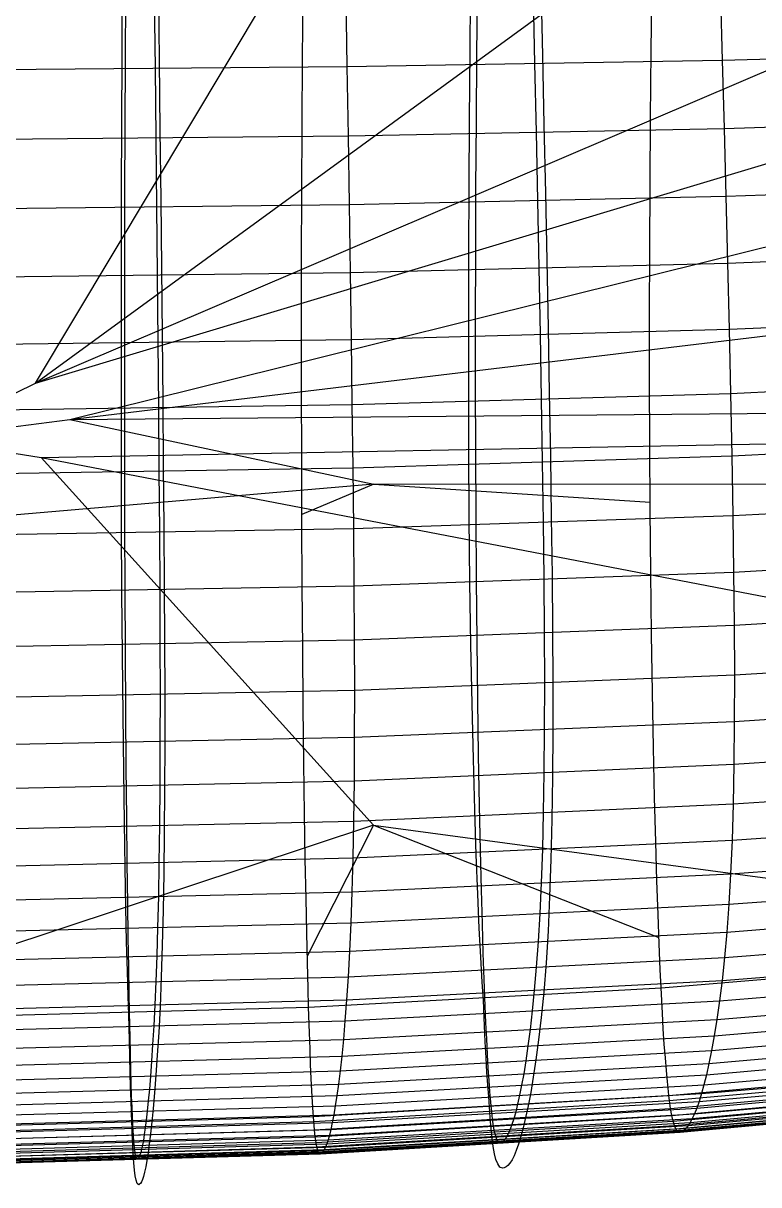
# Model space of a CAD drawing. Extents: x -454 to 454, y -3 to 309.
# Drawn here: x 33.5 to 130.6, y -2.5 to 150.8 of the extents above; entities that cross this region are included whole.
import ezdxf

# ---------------------------------------------------------------- set-up
doc = ezdxf.new("R2010")
doc.units = 0

msp = doc.modelspace()

# ---------------------------------------------------------------- linework, layer by layer
at = {"layer": 'default', "color": 8, "linetype": 'CONTINUOUS'}
for p, q in [((35.078, 103.296, 683.088), (296.895, 181.922, 287.322)), ((35.078, 103.296, 683.088), (79.584, 177.602, 182.527)), ((35.078, 103.296, 683.088), (208.66, 177.49, 223.334)), ((39.634, 98.515, 684.372), (334.782, 171.681, 358.105)), ((39.634, 98.515, 684.372), (298.202, 129.591, 295.527)), ((20, 95.989, 727), (35.078, 103.296, 683.088)), ((39.634, 98.515, 684.372), (207.004, 99.972, 230.235)), ((20, 95.989, 727), (39.634, 98.515, 684.372)), ((39.634, 98.515, 684.372), (79.789, 89.963, 190.074)), ((79.789, 89.963, 190.074), (23.539, 85.172, 22.218)), ((79.789, 89.963, 190.074), (70.271, 85.983, 25.553)), ((79.789, 89.963, 190.074), (160.961, 90.042, 41.745)), ((79.789, 89.963, 190.074), (116.268, 87.609, 32.134))]:
    msp.add_line(p, q, dxfattribs=at)
at = {"layer": 'default', "color": 30, "linetype": 'CONTINUOUS'}
msp.add_line((35.078, 103.296, 683.088), (137.331, 177.861, 444.583), dxfattribs=at)
at = {"layer": 'default', "color": 4, "linetype": 'CONTINUOUS'}
for p, q in [((46.516, 146.496, 29.437), (46.56, 155.583, 28.849)), ((51.307, 155.202, -34.279), (51.416, 145.93, -35.698)), ((92.474, 147.068, 34.343), (92.559, 156.059, 33.773)), ((101.826, 155.732, -28.17), (102.038, 146.559, -29.57)), ((46.482, 137.498, 29.928), (46.516, 146.496, 29.437)), ((51.416, 145.93, -35.698), (51.52, 136.71, -37.057)), ((92.406, 138.164, 34.818), (92.474, 147.068, 34.343)), ((102.038, 146.559, -29.57), (102.24, 137.437, -30.91)), ((92.357, 129.331, 35.189), (92.406, 138.164, 34.818)), ((46.459, 128.571, 30.312), (46.482, 137.498, 29.928)), ((51.52, 136.71, -37.057), (51.62, 127.568, -38.347)), ((102.24, 137.437, -30.91), (102.434, 128.392, -32.183)), ((92.322, 120.531, 35.439), (92.357, 129.331, 35.189)), ((46.442, 119.678, 30.574), (46.459, 128.571, 30.312)), ((51.62, 127.568, -38.347), (51.71, 118.522, -39.558)), ((102.434, 128.392, -32.183), (102.612, 119.443, -33.379)), ((46.437, 110.791, 30.706), (46.442, 119.678, 30.574)), ((92.308, 111.738, 35.561), (92.322, 120.531, 35.439)), ((51.71, 118.522, -39.558), (51.802, 109.612, -40.691)), ((102.612, 119.443, -33.379), (102.785, 110.628, -34.497)), ((46.435, 101.906, 30.693), (46.437, 110.791, 30.706)), ((92.308, 102.947, 35.541), (92.308, 111.738, 35.561)), ((102.785, 110.628, -34.497), (102.944, 101.998, -35.515)), ((51.802, 109.612, -40.691), (51.886, 100.889, -41.721)), ((92.331, 94.184, 35.39), (92.308, 102.947, 35.541)), ((46.445, 93.05, 30.547), (46.435, 101.906, 30.693)), ((102.944, 101.998, -35.515), (103.085, 93.622, -36.409)), ((51.886, 100.889, -41.721), (51.961, 92.422, -42.627)), ((92.371, 85.515, 35.111), (92.331, 94.184, 35.39)), ((103.085, 93.622, -36.409), (103.202, 85.584, -37.156)), ((46.465, 84.288, 30.27), (46.445, 93.05, 30.547)), ((51.961, 92.422, -42.627), (52.023, 84.297, -43.382)), ((92.444, 77.023, 34.636), (92.371, 85.515, 35.111)), ((103.202, 85.584, -37.156), (103.304, 77.928, -37.74)), ((46.503, 75.705, 29.792), (46.465, 84.288, 30.27)), ((52.023, 84.297, -43.382), (52.082, 76.56, -43.972)), ((92.586, 68.824, 33.67), (92.444, 77.023, 34.636)), ((103.304, 77.928, -37.74), (103.374, 70.676, -38.129)), ((46.574, 67.417, 28.815), (46.503, 75.705, 29.792)), ((52.082, 76.56, -43.972), (52.123, 69.229, -44.363)), ((103.374, 70.676, -38.129), (103.413, 63.827, -38.297)), ((52.123, 69.229, -44.363), (52.15, 62.307, -44.53)), ((92.748, 60.998, 32.586), (92.586, 68.824, 33.67)), ((46.656, 59.508, 27.717), (46.574, 67.417, 28.815)), ((103.413, 63.827, -38.297), (103.407, 57.386, -38.219)), ((52.15, 62.307, -44.53), (52.15, 55.797, -44.445)), ((92.925, 53.656, 31.392), (92.748, 60.998, 32.586)), ((46.745, 52.086, 26.507), (46.656, 59.508, 27.717)), ((103.407, 57.386, -38.219), (103.368, 51.348, -37.886)), ((52.15, 55.797, -44.445), (52.135, 49.694, -44.101)), ((93.113, 46.965, 30.11), (92.925, 53.656, 31.392)), ((46.839, 45.323, 25.206), (46.745, 52.086, 26.507)), ((103.368, 51.348, -37.886), (103.28, 45.7, -37.282)), ((52.135, 49.694, -44.101), (52.091, 43.985, -43.482)), ((93.305, 41.026, 28.768), (93.113, 46.965, 30.11)), ((46.932, 39.319, 23.845), (46.839, 45.323, 25.206)), ((103.28, 45.7, -37.282), (103.156, 40.439, -36.414)), ((52.091, 43.985, -43.482), (52.029, 38.668, -42.592)), ((93.5, 35.852, 27.429), (93.305, 41.026, 28.768)), ((103.156, 40.439, -36.414), (102.989, 35.535, -35.275)), ((47.029, 34.089, 22.485), (46.932, 39.319, 23.845)), ((52.029, 38.668, -42.592), (51.945, 33.712, -41.427)), ((93.695, 31.383, 26.097), (93.5, 35.852, 27.429)), ((102.989, 35.535, -35.275), (102.777, 30.98, -33.865)), ((47.127, 29.571, 21.132), (47.029, 34.089, 22.485)), ((51.945, 33.712, -41.427), (51.836, 29.11, -39.986)), ((93.888, 27.535, 24.788), (93.695, 31.383, 26.097)), ((102.777, 30.98, -33.865), (102.522, 26.773, -32.201)), ((47.224, 25.681, 19.802), (47.127, 29.571, 21.132)), ((51.836, 29.11, -39.986), (51.702, 24.858, -38.286)), ((94.085, 24.223, 23.453), (93.888, 27.535, 24.788)), ((102.522, 26.773, -32.201), (102.229, 22.935, -30.329)), ((47.322, 22.333, 18.444), (47.224, 25.681, 19.802)), ((51.702, 24.858, -38.286), (51.544, 20.981, -36.373)), ((94.257, 21.87, 22.29), (94.085, 24.223, 23.453)), ((47.41, 19.953, 17.262), (47.322, 22.333, 18.444)), ((94.397, 18.485, 21.367), (94.257, 21.87, 22.29)), ((102.229, 22.935, -30.329), (101.89, 19.572, -28.162)), ((47.482, 16.532, 16.321), (47.41, 19.953, 17.262)), ((51.544, 20.981, -36.373), (51.363, 17.583, -34.161)), ((94.495, 16.348, 20.707), (94.397, 18.485, 21.367)), ((101.89, 19.572, -28.162), (101.534, 16.617, -25.874)), ((51.363, 17.583, -34.161), (51.174, 14.599, -31.825)), ((47.532, 14.372, 15.651), (47.482, 16.532, 16.321)), ((94.604, 14.252, 19.985), (94.495, 16.348, 20.707)), ((101.534, 16.617, -25.874), (101.183, 13.998, -23.585)), ((47.588, 12.252, 14.917), (47.532, 14.372, 15.651)), ((51.174, 14.599, -31.825), (50.989, 11.953, -29.489)), ((94.714, 12.369, 19.251), (94.604, 14.252, 19.985)), ((101.183, 13.998, -23.585), (100.831, 11.684, -21.297)), ((94.826, 10.668, 18.501), (94.714, 12.369, 19.251)), ((47.644, 10.349, 14.171), (47.588, 12.252, 14.917)), ((50.989, 11.953, -29.489), (50.804, 9.617, -27.154)), ((100.831, 11.684, -21.297), (100.485, 9.666, -19.023)), ((47.702, 8.63, 13.408), (47.644, 10.349, 14.171)), ((50.804, 9.617, -27.154), (50.623, 7.579, -24.835)), ((94.941, 9.129, 17.729), (94.826, 10.668, 18.501)), ((100.485, 9.666, -19.023), (100.144, 7.906, -16.798)), ((47.761, 7.073, 12.624), (47.702, 8.63, 13.408)), ((95.056, 7.742, 16.947), (94.941, 9.129, 17.729)), ((95.109, 7.158, 16.579), (95.056, 7.742, 16.947)), ((100.144, 7.906, -16.798), (99.819, 6.354, -14.639)), ((47.818, 5.671, 11.828), (47.761, 7.073, 12.624)), ((50.623, 7.579, -24.835), (50.444, 5.802, -22.564)), ((95.152, 6.301, 16.324), (95.109, 7.158, 16.579)), ((95.251, 4.933, 15.717), (95.152, 6.301, 16.324)), ((99.819, 6.354, -14.639), (99.496, 5.019, -12.518)), ((47.844, 5.08, 11.454), (47.818, 5.671, 11.828)), ((47.868, 4.204, 11.208), (47.844, 5.08, 11.454)), ((50.444, 5.802, -22.564), (50.277, 4.236, -20.363)), ((95.377, 3.663, 14.91), (95.251, 4.933, 15.717)), ((99.496, 5.019, -12.518), (99.187, 3.853, -10.467)), ((47.922, 2.822, 10.587), (47.868, 4.204, 11.208)), ((50.277, 4.236, -20.363), (50.108, 2.888, -18.199)), ((95.531, 2.529, 13.897), (95.377, 3.663, 14.91)), ((99.187, 3.853, -10.467), (98.883, 2.864, -8.448)), ((47.99, 1.538, 9.763), (47.922, 2.822, 10.587)), ((48.07, 0.391, 8.73), (47.99, 1.538, 9.763)), ((49.949, 1.712, -16.108), (49.792, 0.713, -14.049)), ((50.108, 2.888, -18.199), (49.949, 1.712, -16.108)), ((95.713, 1.565, 12.707), (95.531, 2.529, 13.897)), ((95.888, 0.832, 11.446), (95.713, 1.565, 12.707)), ((98.586, 2.027, -6.479), (98.297, 1.336, -4.564)), ((98.883, 2.864, -8.448), (98.586, 2.027, -6.479)), ((48.165, -0.585, 7.515), (48.07, 0.391, 8.73)), ((49.792, 0.713, -14.049), (49.639, -0.131, -12.041)), ((96.133, 0.268, 10.051), (95.888, 0.832, 11.446)), ((96.412, -0.181, 7.89), (96.133, 0.268, 10.051)), ((97.489, 0.047, 0.781), (97.247, -0.156, 2.408)), ((97.75, 0.345, -0.929), (97.489, 0.047, 0.781)), ((98.019, 0.768, -2.715), (97.75, 0.345, -0.929)), ((98.297, 1.336, -4.564), (98.019, 0.768, -2.715)), ((48.247, -1.326, 6.231), (48.165, -0.585, 7.515)), ((48.392, -1.897, 4.806), (48.247, -1.326, 6.231)), ((49.346, -1.4, -8.205), (49.207, -1.827, -6.384)), ((49.489, -0.827, -10.089), (49.346, -1.4, -8.205)), ((49.639, -0.131, -12.041), (49.489, -0.827, -10.089)), ((96.492, -0.209, 7.373), (96.412, -0.181, 7.89)), ((96.796, -0.33, 5.473), (96.492, -0.209, 7.373)), ((96.998, -0.27, 4.004), (96.796, -0.33, 5.473)), ((97.247, -0.156, 2.408), (96.998, -0.27, 4.004)), ((48.512, -2.352, 2.607), (48.392, -1.897, 4.806)), ((48.555, -2.381, 2.079), (48.512, -2.352, 2.607)), ((48.721, -2.505, 0.141), (48.555, -2.381, 2.079)), ((48.815, -2.445, -1.355), (48.721, -2.505, 0.141)), ((48.947, -2.331, -2.982), (48.815, -2.445, -1.355)), ((49.071, -2.127, -4.641), (48.947, -2.331, -2.982)), ((49.207, -1.827, -6.384), (49.071, -2.127, -4.641))]:
    msp.add_line(p, q, dxfattribs=at)
at = {"layer": 'default', "color": 7, "linetype": 'CONTINUOUS'}
for p, q in [((46.97, 146.11, 23.024), (47.014, 155.131, 22.436)), ((93.388, 146.69, 28.046), (93.473, 155.616, 27.477)), ((50.768, 154.122, -27.351), (50.874, 144.886, -28.758)), ((100.793, 154.659, -21.384), (101.001, 145.522, -22.772)), ((46.933, 137.182, 23.512), (46.97, 146.11, 23.024)), ((93.317, 137.856, 28.519), (93.388, 146.69, 28.046)), ((50.874, 144.886, -28.758), (50.976, 135.706, -30.104)), ((101.001, 145.522, -22.772), (101.2, 136.44, -24.1)), ((46.904, 128.336, 23.895), (46.933, 137.182, 23.512)), ((93.262, 129.104, 28.887), (93.317, 137.856, 28.519)), ((50.976, 135.706, -30.104), (51.072, 126.609, -31.382)), ((101.2, 136.44, -24.1), (101.389, 127.439, -25.362)), ((93.225, 120.394, 29.135), (93.262, 129.104, 28.887)), ((46.885, 119.534, 24.155), (46.904, 128.336, 23.895)), ((101.389, 127.439, -25.362), (101.567, 118.537, -26.546)), ((51.072, 126.609, -31.382), (51.163, 117.61, -32.582)), ((93.207, 111.701, 29.256), (93.225, 120.394, 29.135)), ((46.875, 110.748, 24.286), (46.885, 119.534, 24.155)), ((101.567, 118.537, -26.546), (101.733, 109.774, -27.653)), ((51.163, 117.61, -32.582), (51.248, 108.753, -33.702)), ((46.876, 101.964, 24.273), (46.875, 110.748, 24.286)), ((93.21, 103.01, 29.237), (93.207, 111.701, 29.256)), ((101.733, 109.774, -27.653), (101.884, 101.212, -28.659)), ((51.248, 108.753, -33.702), (51.324, 100.099, -34.721)), ((93.233, 94.344, 29.087), (93.21, 103.01, 29.237)), ((46.887, 93.206, 24.128), (46.876, 101.964, 24.273)), ((101.884, 101.212, -28.659), (102.016, 92.922, -29.542)), ((51.324, 100.099, -34.721), (51.392, 91.719, -35.613)), ((93.275, 85.769, 28.81), (93.233, 94.344, 29.087)), ((46.908, 84.539, 23.852), (46.887, 93.206, 24.128)), ((102.016, 92.922, -29.542), (102.127, 84.987, -30.276)), ((51.392, 91.719, -35.613), (51.448, 83.7, -36.355)), ((46.938, 76.052, 23.458), (46.908, 84.539, 23.852)), ((93.334, 77.371, 28.416), (93.275, 85.769, 28.81)), ((102.127, 84.987, -30.276), (102.213, 77.467, -30.85)), ((51.448, 83.7, -36.355), (51.492, 76.099, -36.933)), ((93.41, 69.242, 27.905), (93.334, 77.371, 28.416)), ((102.213, 77.467, -30.85), (102.27, 70.395, -31.229)), ((46.976, 67.835, 22.944), (46.938, 76.052, 23.458)), ((51.492, 76.099, -36.933), (51.52, 68.951, -37.314)), ((93.503, 61.478, 27.288), (93.41, 69.242, 27.905)), ((102.27, 70.395, -31.229), (102.294, 63.777, -31.394)), ((47.023, 59.988, 22.322), (46.976, 67.835, 22.944)), ((51.52, 68.951, -37.314), (51.533, 62.262, -37.476)), ((102.294, 63.777, -31.394), (102.283, 57.615, -31.32)), ((51.533, 62.262, -37.476), (51.527, 56.035, -37.396)), ((93.611, 54.19, 26.571), (93.503, 61.478, 27.288)), ((47.078, 52.621, 21.597), (47.023, 59.988, 22.322)), ((102.283, 57.615, -31.32), (102.237, 51.907, -31.008)), ((51.527, 56.035, -37.396), (51.502, 50.266, -37.074)), ((93.73, 47.541, 25.777), (93.611, 54.19, 26.571)), ((47.139, 45.902, 20.793), (47.078, 52.621, 21.597)), ((102.237, 51.907, -31.008), (102.153, 46.638, -30.449)), ((51.502, 50.266, -37.074), (51.459, 44.941, -36.499)), ((93.856, 41.622, 24.934), (93.73, 47.541, 25.777)), ((102.153, 46.638, -30.449), (102.034, 41.798, -29.654)), ((47.203, 39.918, 19.939), (47.139, 45.902, 20.793)), ((51.459, 44.941, -36.499), (51.398, 40.05, -35.685)), ((93.983, 36.442, 24.089), (93.856, 41.622, 24.934)), ((102.034, 41.798, -29.654), (101.881, 37.36, -28.628)), ((47.268, 34.683, 19.082), (47.203, 39.918, 19.939)), ((51.398, 40.05, -35.685), (51.319, 35.566, -34.636)), ((101.881, 37.36, -28.628), (101.693, 33.303, -27.378)), ((51.319, 35.566, -34.636), (51.222, 31.466, -33.358)), ((94.107, 31.945, 23.261), (93.983, 36.442, 24.089)), ((47.331, 30.137, 18.242), (47.268, 34.683, 19.082)), ((101.693, 33.303, -27.378), (101.474, 29.596, -25.916)), ((51.222, 31.466, -33.358), (51.11, 27.721, -31.866)), ((94.227, 28.049, 22.46), (94.107, 31.945, 23.261)), ((47.393, 26.198, 17.43), (47.331, 30.137, 18.242)), ((101.474, 29.596, -25.916), (101.229, 26.227, -24.277)), ((51.11, 27.721, -31.866), (50.984, 24.317, -30.193)), ((94.343, 24.652, 21.687), (94.227, 28.049, 22.46)), ((47.452, 22.765, 16.644), (47.393, 26.198, 17.43)), ((101.229, 26.227, -24.277), (100.965, 23.184, -22.513)), ((94.435, 22.203, 21.071), (94.343, 24.652, 21.687)), ((50.984, 24.317, -30.193), (50.848, 21.243, -28.393)), ((100.965, 23.184, -22.513), (100.689, 20.445, -20.669)), ((47.499, 20.289, 16.019), (47.452, 22.765, 16.644)), ((94.575, 18.852, 20.138), (94.435, 22.203, 21.071)), ((47.571, 16.901, 15.071), (47.499, 20.289, 16.019)), ((50.848, 21.243, -28.393), (50.706, 18.477, -26.512)), ((100.689, 20.445, -20.669), (100.407, 17.999, -18.791)), ((50.706, 18.477, -26.512), (50.562, 16.007, -24.596)), ((94.673, 16.762, 19.483), (94.575, 18.852, 20.138)), ((47.621, 14.789, 14.405), (47.571, 16.901, 15.071)), ((100.407, 17.999, -18.791), (100.123, 15.815, -16.896)), ((50.562, 16.007, -24.596), (50.416, 13.801, -22.663)), ((94.78, 14.712, 18.768), (94.673, 16.762, 19.483)), ((100.123, 15.815, -16.896), (99.841, 13.875, -15.011)), ((47.676, 12.716, 13.679), (47.621, 14.789, 14.405)), ((50.416, 13.801, -22.663), (50.271, 11.842, -20.741)), ((94.889, 12.885, 18.047), (94.78, 14.712, 18.768)), ((99.841, 13.875, -15.011), (99.562, 12.157, -13.149)), ((47.731, 10.869, 12.945), (47.676, 12.716, 13.679)), ((94.998, 11.243, 17.315), (94.889, 12.885, 18.047)), ((47.787, 9.209, 12.201), (47.731, 10.869, 12.945)), ((50.271, 11.842, -20.741), (50.128, 10.107, -18.842)), ((95.11, 9.766, 16.568), (94.998, 11.243, 17.315)), ((99.562, 12.157, -13.149), (99.289, 10.638, -11.327)), ((47.844, 7.715, 11.44), (47.787, 9.209, 12.201)), ((50.128, 10.107, -18.842), (49.988, 8.573, -16.984)), ((95.224, 8.429, 15.806), (95.11, 9.766, 16.568)), ((99.022, 9.301, -9.541), (98.761, 8.129, -7.802)), ((99.289, 10.638, -11.327), (99.022, 9.301, -9.541)), ((47.903, 6.363, 10.666), (47.844, 7.715, 11.44)), ((49.988, 8.573, -16.984), (49.851, 7.224, -15.163)), ((95.276, 7.887, 15.461), (95.224, 8.429, 15.806)), ((95.34, 7.22, 15.035), (95.276, 7.887, 15.461)), ((98.761, 8.129, -7.802), (98.506, 7.103, -6.097)), ((47.929, 5.815, 10.314), (47.903, 6.363, 10.666)), ((49.851, 7.224, -15.163), (49.717, 6.041, -13.391)), ((95.457, 6.154, 14.251), (95.34, 7.22, 15.035)), ((95.581, 5.244, 13.424), (95.457, 6.154, 14.251)), ((98.256, 6.215, -4.431), (98.013, 5.457, -2.809)), ((98.506, 7.103, -6.097), (98.256, 6.215, -4.431)), ((47.962, 5.141, 9.881), (47.929, 5.815, 10.314)), ((48.022, 4.063, 9.083), (47.962, 5.141, 9.881)), ((49.586, 5.005, -11.652), (49.458, 4.109, -9.954)), ((49.717, 6.041, -13.391), (49.586, 5.005, -11.652)), ((95.717, 4.489, 12.516), (95.581, 5.244, 13.424)), ((97.778, 4.822, -1.237), (97.551, 4.305, 0.275)), ((98.013, 5.457, -2.809), (97.778, 4.822, -1.237)), ((48.086, 3.143, 8.24), (48.022, 4.063, 9.083)), ((48.156, 2.379, 7.316), (48.086, 3.143, 8.24)), ((49.333, 3.344, -8.301), (49.212, 2.703, -6.698)), ((49.458, 4.109, -9.954), (49.333, 3.344, -8.301)), ((95.863, 3.893, 11.545), (95.717, 4.489, 12.516)), ((96.023, 3.453, 10.477), (95.863, 3.893, 11.545)), ((96.152, 3.164, 9.613), (96.023, 3.453, 10.477)), ((96.443, 3.026, 7.672), (96.152, 3.164, 9.613)), ((96.723, 3.123, 5.802), (96.463, 3.02, 7.535)), ((96.905, 3.31, 4.587), (96.723, 3.123, 5.802)), ((97.12, 3.564, 3.152), (96.905, 3.31, 4.587)), ((97.331, 3.892, 1.747), (97.12, 3.564, 3.152)), ((97.551, 4.305, 0.275), (97.331, 3.892, 1.747)), ((48.23, 1.776, 6.327), (48.156, 2.379, 7.316)), ((48.312, 1.33, 5.239), (48.23, 1.776, 6.327)), ((48.983, 1.766, -3.657), (48.875, 1.436, -2.225)), ((49.096, 2.182, -5.157), (48.983, 1.766, -3.657)), ((49.212, 2.703, -6.698), (49.096, 2.182, -5.157)), ((96.463, 3.02, 7.535), (96.443, 3.026, 7.672)), ((48.379, 1.037, 4.36), (48.312, 1.33, 5.239)), ((48.528, 0.896, 2.382), (48.379, 1.037, 4.36)), ((48.538, 0.89, 2.242), (48.528, 0.896, 2.382)), ((48.671, 0.992, 0.476), (48.538, 0.89, 2.242)), ((48.765, 1.18, -0.762), (48.671, 0.992, 0.476)), ((48.875, 1.436, -2.225), (48.765, 1.18, -0.762))]:
    msp.add_line(p, q, dxfattribs=at)
at = {"layer": 'default', "color": 3, "linetype": 'CONTINUOUS'}
for p, q in [((70.366, 146.303, 24.713), (70.432, 155.292, 24.132)), ((116.409, 147.078, 31.379), (116.513, 155.941, 30.822)), ((70.312, 137.406, 25.196), (70.366, 146.303, 24.713)), ((116.323, 138.306, 31.841), (116.409, 147.078, 31.379)), ((116.256, 129.616, 32.2), (116.323, 138.306, 31.841)), ((70.269, 128.591, 25.574), (70.312, 137.406, 25.196)), ((116.211, 120.969, 32.441), (116.256, 129.616, 32.2)), ((70.24, 119.82, 25.83), (70.269, 128.591, 25.574)), ((70.225, 111.065, 25.957), (70.24, 119.82, 25.83)), ((116.189, 112.336, 32.555), (116.211, 120.969, 32.441)), ((116.194, 103.707, 32.532), (116.189, 112.336, 32.555)), ((70.227, 102.312, 25.943), (70.225, 111.065, 25.957)), ((116.222, 95.103, 32.379), (116.194, 103.707, 32.532)), ((70.244, 93.584, 25.795), (70.227, 102.312, 25.943)), ((116.274, 86.589, 32.1), (116.222, 95.103, 32.379)), ((70.275, 84.949, 25.52), (70.244, 93.584, 25.795)), ((116.348, 78.251, 31.707), (116.274, 86.589, 32.1)), ((70.32, 76.491, 25.126), (70.275, 84.949, 25.52)), ((116.443, 70.18, 31.198), (116.348, 78.251, 31.707)), ((70.378, 68.303, 24.613), (70.32, 76.491, 25.126)), ((116.558, 62.472, 30.584), (116.443, 70.18, 31.198)), ((70.448, 60.484, 23.992), (70.378, 68.303, 24.613)), ((116.691, 55.236, 29.872), (116.558, 62.472, 30.584)), ((70.53, 53.144, 23.269), (70.448, 60.484, 23.992)), ((116.838, 48.635, 29.085), (116.691, 55.236, 29.872)), ((70.621, 46.448, 22.47), (70.53, 53.144, 23.269)), ((116.994, 42.758, 28.249), (116.838, 48.635, 29.085)), ((70.718, 40.485, 21.619), (70.621, 46.448, 22.47)), ((117.151, 37.616, 27.411), (116.994, 42.758, 28.249)), ((70.815, 35.269, 20.766), (70.718, 40.485, 21.619)), ((117.304, 33.151, 26.591), (117.151, 37.616, 27.411)), ((70.91, 30.74, 19.93), (70.815, 35.269, 20.766)), ((117.452, 29.283, 25.798), (117.304, 33.151, 26.591)), ((71.002, 26.815, 19.122), (70.91, 30.74, 19.93)), ((117.596, 25.911, 25.033), (117.452, 29.283, 25.798)), ((71.09, 23.394, 18.34), (71.002, 26.815, 19.122)), ((117.71, 23.479, 24.423), (117.596, 25.911, 25.033)), ((71.161, 20.926, 17.718), (71.09, 23.394, 18.34))]:
    msp.add_line(p, q, dxfattribs=at)
at = {"layer": 'default', "color": 5, "linetype": 'CONTINUOUS'}
for p, q in [((125.534, 155.018, -17.429), (125.792, 145.946, -18.805)), ((76.051, 154.3, -25.338), (76.211, 145.097, -26.739)), ((125.792, 145.946, -18.805), (173.977, 147.219, -7.176)), ((76.211, 145.097, -26.739), (125.792, 145.946, -18.805)), ((125.792, 145.946, -18.805), (126.038, 136.929, -20.122)), ((25.538, 144.675, -30.777), (76.211, 145.097, -26.739)), ((76.211, 145.097, -26.739), (76.363, 135.95, -28.079)), ((126.038, 136.929, -20.122), (174.318, 138.396, -8.457)), ((76.363, 135.95, -28.079), (126.038, 136.929, -20.122)), ((126.038, 136.929, -20.122), (126.272, 127.994, -21.372)), ((25.589, 135.462, -32.129), (76.363, 135.95, -28.079)), ((76.363, 135.95, -28.079), (76.507, 126.885, -29.351)), ((126.272, 127.994, -21.372), (174.642, 129.653, -9.674)), ((76.507, 126.885, -29.351), (126.272, 127.994, -21.372)), ((126.272, 127.994, -21.372), (126.491, 119.155, -22.546)), ((25.638, 126.332, -33.413), (76.507, 126.885, -29.351)), ((76.507, 126.885, -29.351), (76.643, 117.918, -30.546)), ((126.491, 119.155, -22.546), (174.946, 121.004, -10.818)), ((76.643, 117.918, -30.546), (126.491, 119.155, -22.546)), ((126.491, 119.155, -22.546), (126.696, 110.455, -23.644)), ((25.683, 117.301, -34.617), (76.643, 117.918, -30.546)), ((76.643, 117.918, -30.546), (76.77, 109.093, -31.662)), ((126.696, 110.455, -23.644), (175.231, 112.492, -11.887)), ((76.77, 109.093, -31.662), (126.696, 110.455, -23.644)), ((126.696, 110.455, -23.644), (126.883, 101.955, -24.643)), ((25.725, 108.413, -35.743), (76.77, 109.093, -31.662)), ((76.77, 109.093, -31.662), (76.885, 100.47, -32.676)), ((126.883, 101.955, -24.643), (175.49, 104.175, -12.861)), ((76.885, 100.47, -32.676), (126.883, 101.955, -24.643)), ((126.883, 101.955, -24.643), (127.047, 93.724, -25.519)), ((25.764, 99.728, -36.765), (76.885, 100.47, -32.676)), ((76.885, 100.47, -32.676), (76.986, 92.12, -33.565)), ((127.047, 93.724, -25.519), (175.718, 96.12, -13.717)), ((76.986, 92.12, -33.565), (127.047, 93.724, -25.519)), ((127.047, 93.724, -25.519), (127.183, 85.846, -26.248)), ((25.798, 91.319, -37.661), (76.986, 92.12, -33.565)), ((76.986, 92.12, -33.565), (77.07, 84.129, -34.304)), ((127.183, 85.846, -26.248), (175.908, 88.412, -14.431)), ((77.07, 84.129, -34.304), (127.183, 85.846, -26.248)), ((127.183, 85.846, -26.248), (127.29, 78.38, -26.819)), ((25.826, 83.271, -38.406), (77.07, 84.129, -34.304)), ((77.07, 84.129, -34.304), (77.135, 76.555, -34.881)), ((127.29, 78.38, -26.819), (176.057, 81.106, -14.992)), ((77.135, 76.555, -34.881), (127.29, 78.38, -26.819)), ((127.29, 78.38, -26.819), (127.361, 71.358, -27.198)), ((25.848, 75.643, -38.986), (77.135, 76.555, -34.881)), ((77.135, 76.555, -34.881), (77.178, 69.432, -35.261)), ((127.361, 71.358, -27.198), (176.157, 74.234, -15.367)), ((77.178, 69.432, -35.261), (127.361, 71.358, -27.198)), ((127.361, 71.358, -27.198), (127.392, 64.787, -27.363)), ((25.862, 68.47, -39.367), (77.178, 69.432, -35.261)), ((77.178, 69.432, -35.261), (77.197, 62.767, -35.424)), ((127.392, 64.787, -27.363), (176.202, 67.803, -15.537)), ((77.197, 62.767, -35.424), (127.392, 64.787, -27.363)), ((127.392, 64.787, -27.363), (127.379, 58.669, -27.294)), ((25.868, 61.757, -39.528), (77.197, 62.767, -35.424)), ((77.197, 62.767, -35.424), (77.188, 56.561, -35.346)), ((127.379, 58.669, -27.294), (176.187, 61.816, -15.479)), ((77.188, 56.561, -35.346), (127.379, 58.669, -27.294)), ((127.379, 58.669, -27.294), (127.322, 53.001, -26.989)), ((25.865, 55.508, -39.446), (77.188, 56.561, -35.346)), ((77.188, 56.561, -35.346), (77.152, 50.813, -35.028)), ((127.322, 53.001, -26.989), (176.111, 56.269, -15.195)), ((77.152, 50.813, -35.028), (127.322, 53.001, -26.989)), ((127.322, 53.001, -26.989), (127.219, 47.769, -26.439)), ((25.853, 49.719, -39.12), (77.152, 50.813, -35.028)), ((77.152, 50.813, -35.028), (77.087, 45.507, -34.458)), ((127.219, 47.769, -26.439), (175.972, 51.147, -14.674)), ((77.087, 45.507, -34.458), (127.219, 47.769, -26.439)), ((127.219, 47.769, -26.439), (127.073, 42.963, -25.657)), ((127.073, 42.963, -25.657), (175.774, 46.442, -13.929)), ((25.831, 44.376, -38.54), (77.087, 45.507, -34.458)), ((77.087, 45.507, -34.458), (76.996, 40.633, -33.651)), ((76.996, 40.633, -33.651), (127.073, 42.963, -25.657)), ((127.073, 42.963, -25.657), (126.884, 38.556, -24.647)), ((126.884, 38.556, -24.647), (175.517, 42.128, -12.963)), ((25.8, 39.468, -37.719), (76.996, 40.633, -33.651)), ((76.996, 40.633, -33.651), (76.877, 36.164, -32.61)), ((76.877, 36.164, -32.61), (126.884, 38.556, -24.647)), ((126.884, 38.556, -24.647), (126.653, 34.527, -23.414)), ((126.653, 34.527, -23.414), (175.203, 38.182, -11.783)), ((25.76, 34.968, -36.663), (76.877, 36.164, -32.61)), ((76.877, 36.164, -32.61), (76.733, 32.078, -31.341)), ((76.733, 32.078, -31.341), (126.653, 34.527, -23.414)), ((126.384, 30.846, -21.973), (174.836, 34.577, -10.403)), ((126.653, 34.527, -23.414), (126.384, 30.846, -21.973)), ((25.712, 30.854, -35.376), (76.733, 32.078, -31.341)), ((76.733, 32.078, -31.341), (76.565, 28.346, -29.859)), ((76.565, 28.346, -29.859), (126.384, 30.846, -21.973)), ((126.082, 27.5, -20.355), (174.423, 31.3, -8.852)), ((126.384, 30.846, -21.973), (126.082, 27.5, -20.355)), ((25.655, 27.096, -33.873), (76.565, 28.346, -29.859)), ((76.565, 28.346, -29.859), (76.376, 24.954, -28.198)), ((125.756, 24.477, -18.616), (173.979, 28.339, -7.182)), ((76.376, 24.954, -28.198), (126.082, 27.5, -20.355)), ((126.082, 27.5, -20.355), (125.756, 24.477, -18.616)), ((25.591, 23.681, -32.188), (76.376, 24.954, -28.198)), ((76.376, 24.954, -28.198), (76.173, 21.89, -26.41)), ((125.416, 21.757, -16.796), (173.514, 25.674, -5.436)), ((76.173, 21.89, -26.41), (125.756, 24.477, -18.616)), ((125.07, 19.327, -14.943), (173.041, 23.293, -3.657)), ((125.756, 24.477, -18.616), (125.416, 21.757, -16.796)), ((25.523, 20.597, -30.376), (76.173, 21.89, -26.41)), ((76.173, 21.89, -26.41), (75.961, 19.133, -24.542)), ((75.961, 19.133, -24.542), (125.416, 21.757, -16.796)), ((125.416, 21.757, -16.796), (125.07, 19.327, -14.943)), ((124.72, 17.158, -13.073), (172.563, 21.167, -1.861)), ((25.452, 17.821, -28.482), (75.961, 19.133, -24.542)), ((75.745, 16.671, -22.639), (125.07, 19.327, -14.943)), ((75.961, 19.133, -24.542), (75.745, 16.671, -22.639)), ((124.372, 15.231, -11.212), (172.087, 19.277, -0.073)), ((125.07, 19.327, -14.943), (124.72, 17.158, -13.073)), ((75.527, 14.472, -20.719), (124.72, 17.158, -13.073)), ((124.028, 13.524, -9.374), (171.618, 17.604, 1.693)), ((124.72, 17.158, -13.073), (124.372, 15.231, -11.212)), ((25.379, 15.342, -26.553), (75.745, 16.671, -22.639)), ((75.745, 16.671, -22.639), (75.527, 14.472, -20.719)), ((123.692, 12.014, -7.576), (171.158, 16.124, 3.42)), ((25.305, 13.13, -24.608), (75.527, 14.472, -20.719)), ((75.31, 12.52, -18.809), (124.372, 15.231, -11.212)), ((75.527, 14.472, -20.719), (75.31, 12.52, -18.809)), ((123.363, 10.686, -5.813), (170.707, 14.821, 5.114)), ((124.372, 15.231, -11.212), (124.028, 13.524, -9.374)), ((25.232, 11.164, -22.672), (75.31, 12.52, -18.809)), ((75.096, 10.791, -16.923), (124.028, 13.524, -9.374)), ((75.31, 12.52, -18.809), (75.096, 10.791, -16.923)), ((118.825, 8.606, 18.455), (164.495, 12.746, 28.461)), ((122.727, 8.502, -2.413), (169.838, 12.678, 8.382)), ((123.042, 9.521, -4.097), (170.268, 13.678, 6.764)), ((124.028, 13.524, -9.374), (123.692, 12.014, -7.576)), ((25.16, 9.424, -20.761), (75.096, 10.791, -16.923)), ((74.886, 9.261, -15.078), (123.692, 12.014, -7.576)), ((75.096, 10.791, -16.923), (74.886, 9.261, -15.078)), ((118.97, 7.548, 17.68), (164.694, 11.712, 27.714)), ((119.123, 6.645, 16.862), (164.904, 10.829, 26.926)), ((122.12, 6.866, 0.832), (169.007, 11.071, 11.503)), ((122.42, 7.619, -0.769), (169.417, 11.811, 9.963)), ((123.692, 12.014, -7.576), (123.363, 10.686, -5.813)), ((25.09, 7.885, -18.891), (74.886, 9.261, -15.078)), ((74.48, 6.737, -11.508), (123.042, 9.521, -4.097)), ((74.681, 7.916, -13.269), (123.363, 10.686, -5.813)), ((74.886, 9.261, -15.078), (74.681, 7.916, -13.269)), ((118.825, 8.606, 18.455), (118.747, 9.268, 18.876)), ((119.291, 5.896, 15.966), (165.133, 10.098, 26.062)), ((119.47, 5.305, 15.006), (165.379, 9.52, 25.138)), ((121.02, 4.983, 6.718), (167.501, 9.219, 17.163)), ((121.279, 5.309, 5.331), (167.856, 9.54, 15.828)), ((121.551, 5.72, 3.878), (168.228, 9.945, 14.431)), ((121.83, 6.234, 2.385), (168.61, 10.45, 12.995)), ((123.042, 9.521, -4.097), (122.727, 8.502, -2.413)), ((123.363, 10.686, -5.813), (123.042, 9.521, -4.097)), ((25.021, 6.531, -17.058), (74.681, 7.916, -13.269)), ((71.854, 5.834, 11.616), (118.825, 8.606, 18.455)), ((74.284, 5.705, -9.78), (122.727, 8.502, -2.413)), ((74.681, 7.916, -13.269), (74.48, 6.737, -11.508)), ((118.97, 7.548, 17.68), (118.825, 8.606, 18.455)), ((119.667, 4.868, 13.952), (165.65, 9.094, 24.122)), ((119.827, 4.582, 13.099), (165.868, 8.816, 23.301)), ((120.185, 4.446, 11.182), (166.359, 8.686, 21.457)), ((120.211, 4.44, 11.046), (166.394, 8.681, 21.326)), ((120.531, 4.543, 9.335), (166.832, 8.784, 19.679)), ((120.755, 4.729, 8.135), (167.139, 8.968, 18.526)), ((122.727, 8.502, -2.413), (122.42, 7.619, -0.769)), ((24.953, 5.344, -15.274), (74.48, 6.737, -11.508)), ((71.854, 5.834, 11.616), (71.805, 6.506, 12.046)), ((71.944, 4.76, 10.822), (118.97, 7.548, 17.68)), ((72.039, 3.843, 9.985), (119.123, 6.645, 16.862)), ((73.725, 3.409, -4.859), (121.83, 6.234, 2.385)), ((73.906, 4.049, -6.451), (122.12, 6.866, 0.832)), ((74.093, 4.811, -8.093), (122.42, 7.619, -0.769)), ((74.48, 6.737, -11.508), (74.284, 5.705, -9.78)), ((119.123, 6.645, 16.862), (118.97, 7.548, 17.68)), ((119.291, 5.896, 15.966), (119.123, 6.645, 16.862)), ((121.83, 6.234, 2.385), (121.551, 5.72, 3.878)), ((122.12, 6.866, 0.832), (121.83, 6.234, 2.385)), ((122.42, 7.619, -0.769), (122.12, 6.866, 0.832)), ((24.07, 4.448, 8.147), (71.854, 5.834, 11.616)), ((24.1, 3.366, 7.344), (71.944, 4.76, 10.822)), ((24.823, 3.407, -11.815), (74.093, 4.811, -8.093)), ((24.887, 4.306, -13.524), (74.284, 5.705, -9.78)), ((71.944, 4.76, 10.822), (71.854, 5.834, 11.616)), ((72.039, 3.843, 9.985), (71.944, 4.76, 10.822)), ((72.144, 3.083, 9.066), (119.291, 5.896, 15.966)), ((72.255, 2.482, 8.083), (119.47, 5.305, 15.006)), ((72.378, 2.037, 7.002), (119.667, 4.868, 13.952)), ((73.055, 1.89, 1.039), (120.755, 4.729, 8.135)), ((73.22, 2.146, -0.414), (121.02, 4.983, 6.718)), ((73.382, 2.475, -1.837), (121.279, 5.309, 5.331)), ((73.551, 2.89, -3.327), (121.551, 5.72, 3.878)), ((74.093, 4.811, -8.093), (73.906, 4.049, -6.451)), ((74.284, 5.705, -9.78), (74.093, 4.811, -8.093)), ((119.47, 5.305, 15.006), (119.291, 5.896, 15.966)), ((119.667, 4.868, 13.952), (119.47, 5.305, 15.006)), ((119.827, 4.582, 13.099), (119.667, 4.868, 13.952)), ((120.755, 4.729, 8.135), (120.531, 4.543, 9.335)), ((121.02, 4.983, 6.718), (120.755, 4.729, 8.135)), ((121.279, 5.309, 5.331), (121.02, 4.983, 6.718)), ((121.551, 5.72, 3.878), (121.279, 5.309, 5.331)), ((24.132, 2.442, 6.496), (72.039, 3.843, 9.985)), ((24.167, 1.676, 5.566), (72.144, 3.083, 9.066)), ((24.699, 1.997, -8.537), (73.725, 3.409, -4.859)), ((24.76, 2.64, -10.151), (73.906, 4.049, -6.451)), ((72.144, 3.083, 9.066), (72.039, 3.843, 9.985)), ((72.255, 2.482, 8.083), (72.144, 3.083, 9.066)), ((72.477, 1.746, 6.128), (119.827, 4.582, 13.099)), ((72.701, 1.606, 4.163), (120.185, 4.446, 11.182)), ((72.716, 1.6, 4.024), (120.211, 4.44, 11.046)), ((72.916, 1.702, 2.269), (120.531, 4.543, 9.335)), ((73.725, 3.409, -4.859), (73.551, 2.89, -3.327)), ((73.906, 4.049, -6.451), (73.725, 3.409, -4.859)), ((120.185, 4.446, 11.182), (119.827, 4.582, 13.099)), ((120.211, 4.44, 11.046), (120.185, 4.446, 11.182)), ((120.531, 4.543, 9.335), (120.211, 4.44, 11.046)), ((24.205, 1.07, 4.571), (72.255, 2.482, 8.083)), ((24.246, 0.622, 3.476), (72.378, 2.037, 7.002)), ((24.28, 0.328, 2.591), (72.477, 1.746, 6.128)), ((24.355, 0.186, 0.601), (72.701, 1.606, 4.163)), ((24.36, 0.18, 0.46), (72.716, 1.6, 4.024)), ((24.427, 0.282, -1.318), (72.916, 1.702, 2.269)), ((24.474, 0.471, -2.563), (73.055, 1.89, 1.039)), ((24.53, 0.727, -4.035), (73.22, 2.146, -0.414)), ((24.584, 1.058, -5.477), (73.382, 2.475, -1.837)), ((24.641, 1.475, -6.986), (73.551, 2.89, -3.327)), ((72.378, 2.037, 7.002), (72.255, 2.482, 8.083)), ((72.477, 1.746, 6.128), (72.378, 2.037, 7.002)), ((72.701, 1.606, 4.163), (72.477, 1.746, 6.128)), ((72.716, 1.6, 4.024), (72.701, 1.606, 4.163)), ((72.916, 1.702, 2.269), (72.716, 1.6, 4.024)), ((73.055, 1.89, 1.039), (72.916, 1.702, 2.269)), ((73.22, 2.146, -0.414), (73.055, 1.89, 1.039)), ((73.382, 2.475, -1.837), (73.22, 2.146, -0.414)), ((73.551, 2.89, -3.327), (73.382, 2.475, -1.837))]:
    msp.add_line(p, q, dxfattribs=at)
at = {"layer": 'default', "color": 1, "linetype": 'CONTINUOUS'}
for p, q in [((35.835, 93.488, 682.819), (300.448, 98.473, 292)), ((20, 95.989, 727), (35.835, 93.488, 682.819)), ((35.835, 93.488, 682.819), (79.731, 44.946, 183.086)), ((35.835, 93.488, 682.819), (208.92, 60.225, 223.472)), ((79.731, 44.946, 183.086), (23.777, 26.45, 15.917)), ((79.731, 44.946, 183.086), (70.981, 27.677, 19.299)), ((79.731, 44.946, 183.086), (117.42, 30.133, 25.973)), ((79.731, 44.946, 183.086), (162.562, 33.801, 35.727)), ((117.71, 23.479, 24.423), (162.961, 27.292, 34.227)), ((71.161, 20.926, 17.718), (117.71, 23.479, 24.423)), ((117.882, 20.152, 23.5), (117.71, 23.479, 24.423)), ((23.837, 19.651, 14.319), (71.161, 20.926, 17.718)), ((71.268, 17.551, 16.775), (71.161, 20.926, 17.718)), ((118.003, 18.078, 22.852), (117.882, 20.152, 23.5)), ((71.343, 15.446, 16.113), (71.268, 17.551, 16.775)), ((118.135, 16.043, 22.145), (118.003, 18.078, 22.852)), ((71.425, 13.381, 15.391), (71.343, 15.446, 16.113)), ((118.269, 14.229, 21.432), (118.135, 16.043, 22.145)), ((118.404, 12.599, 20.709), (118.269, 14.229, 21.432)), ((71.508, 11.54, 14.661), (71.425, 13.381, 15.391)), ((118.542, 11.133, 19.97), (118.404, 12.599, 20.709)), ((118.747, 9.268, 18.876), (164.387, 13.393, 28.867)), ((71.592, 9.887, 13.922), (71.508, 11.54, 14.661)), ((118.683, 9.806, 19.217), (118.542, 11.133, 19.97)), ((71.678, 8.399, 13.165), (71.592, 9.887, 13.922)), ((71.805, 6.506, 12.046), (118.747, 9.268, 18.876)), ((118.747, 9.268, 18.876), (118.683, 9.806, 19.217)), ((71.766, 7.052, 12.395), (71.678, 8.399, 13.165)), ((24.054, 5.125, 8.582), (71.805, 6.506, 12.046)), ((71.805, 6.506, 12.046), (71.766, 7.052, 12.395))]:
    msp.add_line(p, q, dxfattribs=at)

doc.saveas('drawing.dxf')
